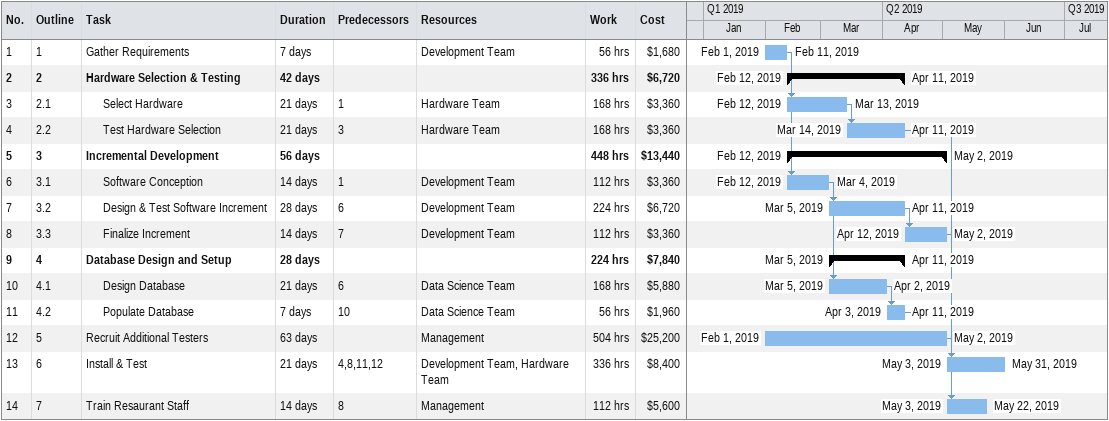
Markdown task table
| ID | WBS | Task | Duration | Start | Finish | Predecessors | Resources | Work (h) | Cost ($) |
|---|---|---|---|---|---|---|---|---|---|
| 1 | 1 | Gather Requirements | 7d | 2019-02-01 | 2019-02-11 |  | Development Team | 56 | 1680 |
| 2 | 2 | **Hardware Selection & Testing** | 42d | 2019-02-12 | 2019-04-11 |  |  | 336 | 6720 |
| 3 | 2.1 | Select Hardware | 21d | 2019-02-12 | 2019-03-13 | 1 | Hardware Team | 168 | 3360 |
| 4 | 2.2 | Test Hardware Selection | 21d | 2019-03-14 | 2019-04-11 | 3 | Hardware Team | 168 | 3360 |
| 5 | 3 | **Incremental Development** | 56d | 2019-02-12 | 2019-05-02 |  |  | 448 | 13440 |
| 6 | 3.1 | Software Conception | 14d | 2019-02-12 | 2019-03-04 | 1 | Development Team | 112 | 3360 |
| 7 | 3.2 | Design & Test Software Increment | 28d | 2019-03-05 | 2019-04-11 | 6 | Development Team | 224 | 6720 |
| 8 | 3.3 | Finalize Increment | 14d | 2019-04-12 | 2019-05-02 | 7 | Development Team | 112 | 3360 |
| 9 | 4 | **Database Design and Setup** | 28d | 2019-03-05 | 2019-04-11 |  |  | 224 | 7840 |
| 10 | 4.1 | Design Database | 21d | 2019-03-05 | 2019-04-02 | 6 | Data Science Team | 168 | 5880 |
| 11 | 4.2 | Populate Database | 7d | 2019-04-03 | 2019-04-11 | 10 | Data Science Team | 56 | 1960 |
| 12 | 5 | Recruit Additional Testers | 63d | 2019-02-01 | 2019-05-02 |  | Management | 504 | 25200 |
| 13 | 6 | Install & Test | 21d | 2019-05-03 | 2019-05-31 | 4, 8, 11, 12 | Development Team, Hardware Team | 336 | 8400 |
| 14 | 7 | Train Resaurant Staff | 14d | 2019-05-03 | 2019-05-22 | 8 | Management | 112 | 5600 |
